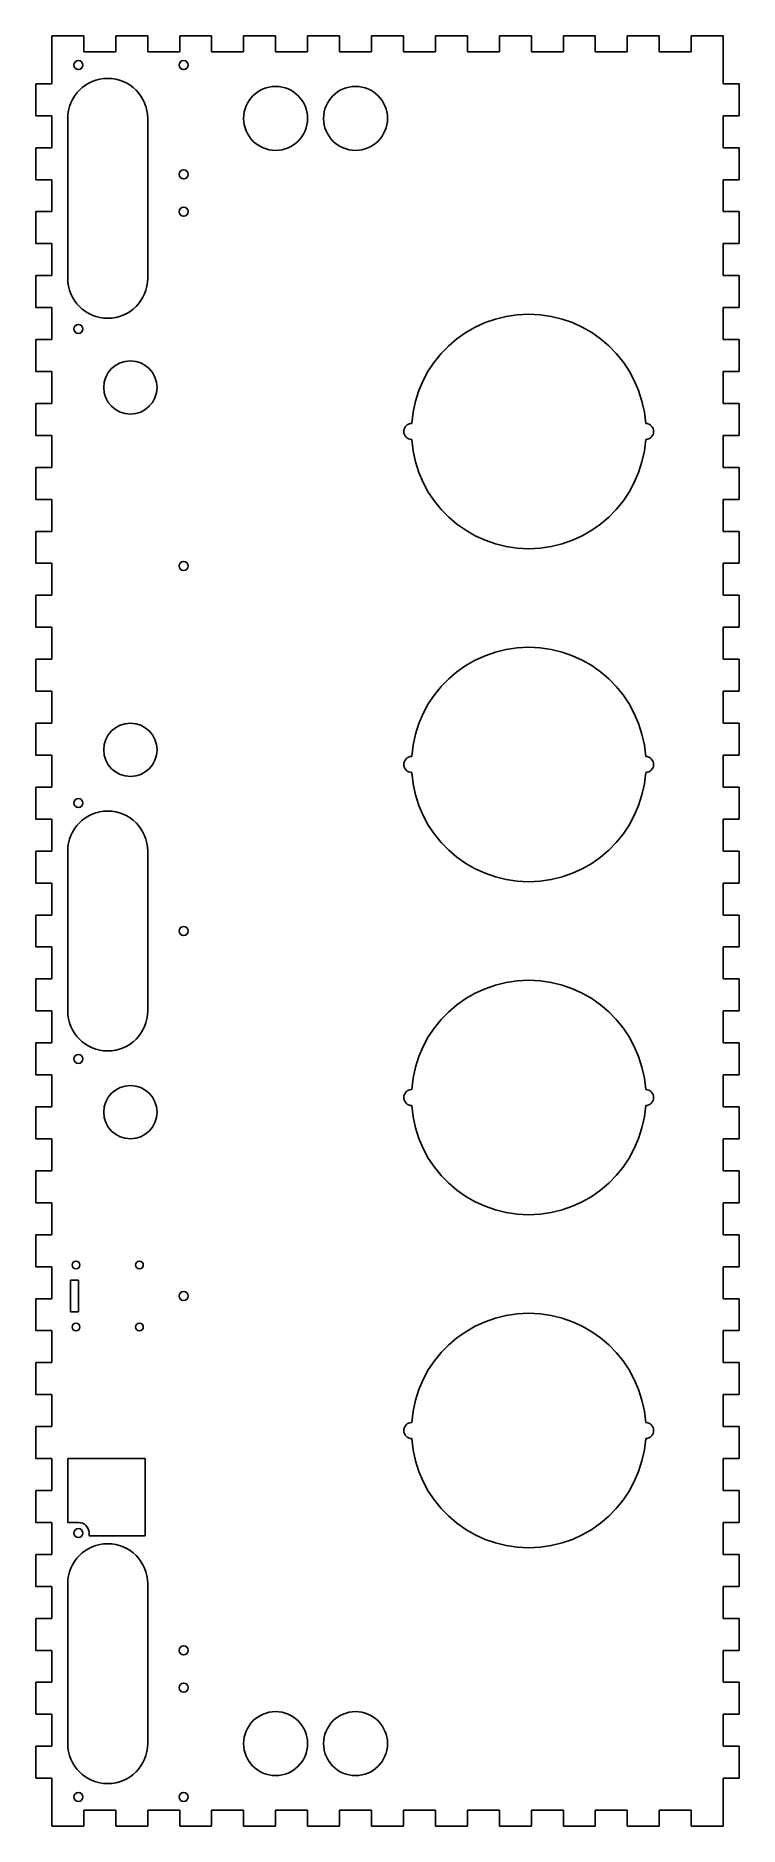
# Model space of a CAD drawing. Header units: millimetres. Extents: x -132 to 132, y -336 to 336.
import ezdxf

# ---------------------------------------------------------------- set-up
doc = ezdxf.new("R2010")
doc.units = ezdxf.units.MM
doc.layers.add('Shape2DView002', color=7, linetype='CONTINUOUS')

msp = doc.modelspace()

# ---------------------------------------------------------------- linework, layer by layer
at = {"layer": 'Shape2DView002'}
for p, q in [((-114, 336), (-126, 336)), ((-126, 318), (-126, 336)), ((-114, 336), (-114, 330)), ((-102, 330), (-102, 336)), ((-90, 336), (-102, 336)), ((-90, 336), (-90, 330)), ((-78, 330), (-78, 336)), ((-66, 336), (-78, 336)), ((-66, 336), (-66, 330)), ((-54, 330), (-54, 336)), ((-42, 336), (-54, 336)), ((-42, 336), (-42, 330)), ((-30, 330), (-30, 336)), ((-18, 336), (-30, 336)), ((-18, 336), (-18, 330)), ((-6, 330), (-6, 336)), ((6, 336), (-6, 336)), ((6, 336), (6, 330)), ((18, 330), (18, 336)), ((30, 336), (18, 336)), ((30, 336), (30, 330)), ((42, 330), (42, 336)), ((54, 336), (42, 336)), ((54, 336), (54, 330)), ((66, 330), (66, 336)), ((78, 336), (66, 336)), ((78, 336), (78, 330)), ((90, 330), (90, 336)), ((102, 336), (90, 336)), ((102, 336), (102, 330)), ((114, 330), (114, 336)), ((126, 336), (114, 336)), ((126, 336), (126, 318)), ((-114, 330), (-102, 330)), ((-90, 330), (-78, 330)), ((-66, 330), (-54, 330)), ((-42, 330), (-30, 330)), ((-18, 330), (-6, 330)), ((6, 330), (18, 330)), ((30, 330), (42, 330)), ((54, 330), (66, 330)), ((78, 330), (90, 330)), ((102, 330), (114, 330)), ((-132, 318), (-132, 306)), ((-132, 318), (-126, 318)), ((126, 318), (132, 318)), ((132, 306), (132, 318)), ((-126, 306), (-132, 306)), ((-126, 294), (-126, 306)), ((-120, 305), (-120, 245)), ((-90, 305), (-90, 245)), ((132, 306), (126, 306)), ((126, 306), (126, 294)), ((-132, 294), (-132, 282)), ((-132, 294), (-126, 294)), ((126, 294), (132, 294)), ((132, 282), (132, 294)), ((-126, 282), (-132, 282)), ((-126, 270), (-126, 282)), ((132, 282), (126, 282)), ((126, 282), (126, 270)), ((-132, 270), (-132, 258)), ((-132, 270), (-126, 270)), ((126, 270), (132, 270)), ((132, 258), (132, 270)), ((-126, 258), (-132, 258)), ((-126, 246), (-126, 258)), ((132, 258), (126, 258)), ((126, 258), (126, 246)), ((-132, 246), (-132, 234)), ((-132, 246), (-126, 246)), ((126, 246), (132, 246)), ((132, 234), (132, 246)), ((-126, 234), (-132, 234)), ((-126, 222), (-126, 234)), ((132, 234), (126, 234)), ((126, 234), (126, 222)), ((-132, 222), (-132, 210)), ((-132, 222), (-126, 222)), ((126, 222), (132, 222)), ((132, 210), (132, 222)), ((-126, 210), (-132, 210)), ((-126, 198), (-126, 210)), ((132, 210), (126, 210)), ((126, 210), (126, 198)), ((-132, 198), (-132, 186)), ((-132, 198), (-126, 198)), ((126, 198), (132, 198)), ((132, 186), (132, 198)), ((-126, 186), (-132, 186)), ((-126, 174), (-126, 186)), ((132, 186), (126, 186)), ((126, 186), (126, 174)), ((-132, 174), (-132, 162)), ((-132, 174), (-126, 174)), ((126, 174), (132, 174)), ((132, 162), (132, 174)), ((-126, 162), (-132, 162)), ((-126, 150), (-126, 162)), ((132, 162), (126, 162)), ((126, 162), (126, 150)), ((-132, 150), (-132, 138)), ((-132, 150), (-126, 150)), ((126, 150), (132, 150)), ((132, 138), (132, 150)), ((-126, 138), (-132, 138)), ((-126, 126), (-126, 138)), ((132, 138), (126, 138)), ((126, 138), (126, 126)), ((-132, 126), (-132, 114)), ((-132, 126), (-126, 126)), ((126, 126), (132, 126)), ((132, 114), (132, 126)), ((-126, 114), (-132, 114)), ((-126, 102), (-126, 114)), ((132, 114), (126, 114)), ((126, 114), (126, 102)), ((-132, 102), (-132, 90)), ((-132, 102), (-126, 102)), ((126, 102), (132, 102)), ((132, 90), (132, 102)), ((-126, 90), (-132, 90)), ((-126, 78), (-126, 90)), ((132, 90), (126, 90)), ((126, 90), (126, 78)), ((-132, 78), (-132, 66)), ((-132, 78), (-126, 78)), ((126, 78), (132, 78)), ((132, 66), (132, 78)), ((-126, 66), (-132, 66)), ((-126, 54), (-126, 66)), ((132, 66), (126, 66)), ((126, 66), (126, 54)), ((-132, 54), (-132, 42)), ((-132, 54), (-126, 54)), ((126, 54), (132, 54)), ((132, 42), (132, 54)), ((-126, 42), (-132, 42)), ((-126, 30), (-126, 42)), ((132, 42), (126, 42)), ((126, 42), (126, 30)), ((-132, 30), (-132, 18)), ((-132, 30), (-126, 30)), ((-120, 30), (-120, -30)), ((-90, 30), (-90, -30)), ((126, 30), (132, 30)), ((132, 18), (132, 30)), ((-126, 18), (-132, 18)), ((-126, 6), (-126, 18)), ((132, 18), (126, 18)), ((126, 18), (126, 6)), ((-132, 6), (-132, -6)), ((-132, 6), (-126, 6)), ((126, 6), (132, 6)), ((132, -6), (132, 6)), ((-126, -6), (-132, -6)), ((-126, -18), (-126, -6)), ((132, -6), (126, -6)), ((126, -6), (126, -18)), ((-132, -18), (-132, -30)), ((-132, -18), (-126, -18)), ((126, -18), (132, -18)), ((132, -30), (132, -18)), ((-126, -30), (-132, -30)), ((-126, -42), (-126, -30)), ((132, -30), (126, -30)), ((126, -30), (126, -42)), ((-132, -42), (-132, -54)), ((-132, -42), (-126, -42)), ((126, -42), (132, -42)), ((132, -54), (132, -42)), ((-126, -54), (-132, -54)), ((-126, -66), (-126, -54)), ((132, -54), (126, -54)), ((126, -54), (126, -66)), ((-132, -66), (-132, -78)), ((-132, -66), (-126, -66)), ((126, -66), (132, -66)), ((132, -78), (132, -66)), ((-126, -78), (-132, -78)), ((-126, -90), (-126, -78)), ((132, -78), (126, -78)), ((126, -78), (126, -90)), ((-132, -90), (-132, -102)), ((-132, -90), (-126, -90)), ((126, -90), (132, -90)), ((132, -102), (132, -90)), ((-126, -102), (-132, -102)), ((-126, -114), (-126, -102)), ((132, -102), (126, -102)), ((126, -102), (126, -114)), ((-132, -114), (-132, -126)), ((-132, -114), (-126, -114)), ((126, -114), (132, -114)), ((132, -126), (132, -114)), ((-126, -126), (-132, -126)), ((-126, -138), (-126, -126)), ((132, -126), (126, -126)), ((126, -126), (126, -138)), ((-115.96, -131), (-118.96, -131)), ((-118.96, -131), (-118.96, -143)), ((-115.96, -143), (-115.96, -131)), ((-132, -138), (-132, -150)), ((-132, -138), (-126, -138)), ((126, -138), (132, -138)), ((132, -150), (132, -138)), ((-118.96, -143), (-115.96, -143)), ((-126, -150), (-132, -150)), ((-126, -162), (-126, -150)), ((132, -150), (126, -150)), ((126, -150), (126, -162)), ((-132, -162), (-132, -174)), ((-132, -162), (-126, -162)), ((126, -162), (132, -162)), ((132, -174), (132, -162)), ((-126, -174), (-132, -174)), ((-126, -186), (-126, -174)), ((132, -174), (126, -174)), ((126, -174), (126, -186)), ((-132, -186), (-132, -198)), ((-132, -186), (-126, -186)), ((126, -186), (132, -186)), ((132, -198), (132, -186)), ((-126, -198), (-132, -198)), ((-126, -210), (-126, -198)), ((-120, -222), (-120, -198)), ((-120, -198), (-91, -198)), ((-91, -227), (-91, -198)), ((132, -198), (126, -198)), ((126, -198), (126, -210)), ((-132, -210), (-132, -222)), ((-132, -210), (-126, -210)), ((126, -210), (132, -210)), ((132, -222), (132, -210)), ((-126, -222), (-132, -222)), ((-126, -234), (-126, -222)), ((-116, -222), (-120, -222)), ((-112, -226), (-112, -227)), ((-112, -227), (-91, -227)), ((132, -222), (126, -222)), ((126, -222), (126, -234)), ((-132, -234), (-132, -246)), ((-132, -234), (-126, -234)), ((126, -234), (132, -234)), ((132, -246), (132, -234)), ((-126, -246), (-132, -246)), ((-126, -258), (-126, -246)), ((-120, -245), (-120, -305)), ((-90, -245), (-90, -305)), ((132, -246), (126, -246)), ((126, -246), (126, -258)), ((-132, -258), (-132, -270)), ((-132, -258), (-126, -258)), ((126, -258), (132, -258)), ((132, -270), (132, -258)), ((-126, -270), (-132, -270)), ((-126, -282), (-126, -270)), ((132, -270), (126, -270)), ((126, -270), (126, -282)), ((-132, -282), (-132, -294)), ((-132, -282), (-126, -282)), ((126, -282), (132, -282)), ((132, -294), (132, -282)), ((-126, -294), (-132, -294)), ((-126, -306), (-126, -294)), ((132, -294), (126, -294)), ((126, -294), (126, -306)), ((-132, -306), (-132, -318)), ((-132, -306), (-126, -306)), ((126, -306), (132, -306)), ((132, -318), (132, -306)), ((-126, -318), (-132, -318)), ((-126, -336), (-126, -318)), ((132, -318), (126, -318)), ((126, -336), (126, -318)), ((-126, -336), (-114, -336)), ((-114, -330), (-102, -330)), ((-114, -336), (-114, -330)), ((-102, -330), (-102, -336)), ((-102, -336), (-90, -336)), ((-90, -330), (-78, -330)), ((-90, -336), (-90, -330)), ((-78, -330), (-78, -336)), ((-78, -336), (-66, -336)), ((-66, -330), (-54, -330)), ((-66, -336), (-66, -330)), ((-54, -330), (-54, -336)), ((-54, -336), (-42, -336)), ((-42, -330), (-30, -330)), ((-42, -336), (-42, -330)), ((-30, -330), (-30, -336)), ((-30, -336), (-18, -336)), ((-18, -330), (-6, -330)), ((-18, -336), (-18, -330)), ((-6, -330), (-6, -336)), ((-6, -336), (6, -336)), ((6, -330), (18, -330)), ((6, -336), (6, -330)), ((18, -330), (18, -336)), ((18, -336), (30, -336)), ((30, -330), (42, -330)), ((30, -336), (30, -330)), ((42, -330), (42, -336)), ((42, -336), (54, -336)), ((54, -330), (66, -330)), ((54, -336), (54, -330)), ((66, -330), (66, -336)), ((66, -336), (78, -336)), ((78, -330), (90, -330)), ((78, -336), (78, -330)), ((90, -330), (90, -336)), ((90, -336), (102, -336)), ((102, -330), (114, -330)), ((102, -336), (102, -330)), ((114, -330), (114, -336)), ((114, -336), (126, -336))]:
    msp.add_line(p, q, dxfattribs=at)
for centre, radius in [((-116, 325), 1.7), ((-76.5, 325), 1.7), ((-42, 305), 12), ((-12, 305), 12), ((-76.5, 284), 1.7), ((-76.5, 270), 1.7), ((-116, 226), 1.7), ((-96.5, 204), 10), ((-76.5, 137), 1.7), ((-96.5, 68), 10), ((-116, 48), 1.7), ((-76.5, 0), 1.7), ((-116, -48), 1.7), ((-96.5, -68), 10), ((-116.9, -125.35), 1.45), ((-93.1, -125.35), 1.45), ((-76.5, -137), 1.7), ((-116.9, -148.65), 1.45), ((-93.1, -148.65), 1.45), ((-116, -226), 1.7), ((-76.5, -270), 1.7), ((-76.5, -284), 1.7), ((-42, -305), 12), ((-12, -305), 12), ((-116, -325), 1.7), ((-76.5, -325), 1.7)]:
    msp.add_circle(centre, radius, dxfattribs=at)
for centre, radius, start, end in [((-105, 305), 15, 0, 180), ((-105, 245), 15, 180, 0), ((53, 187.5), 44, 3.90956, 176.09044), ((9.1, 187.5), 3, 90, -90), ((96.9, 187.5), 3, -90, 90), ((53, 187.5), 44, -176.09044, -3.90956), ((53, 62.5), 44, 3.90956, 176.09044), ((9.1, 62.5), 3, 90, -90), ((96.9, 62.5), 3, -90, 90), ((53, 62.5), 44, -176.09044, -3.90956), ((-105, 30), 15, 0, 180), ((53, -62.5), 44, 3.90956, 176.09044), ((-105, -30), 15, 180, 0), ((9.1, -62.5), 3, 90, -90), ((96.9, -62.5), 3, -90, 90), ((53, -62.5), 44, -176.09044, -3.90956), ((53, -187.5), 44, 3.90956, 176.09044), ((9.1, -187.5), 3, 90, -90), ((96.9, -187.5), 3, -90, 90), ((53, -187.5), 44, -176.09044, -3.90956), ((-116, -226), 4, 0, 90), ((-105, -245), 15, 0, 180), ((-105, -305), 15, 180, 0)]:
    msp.add_arc(centre, radius, start, end, dxfattribs=at)

doc.saveas('drawing.dxf')
